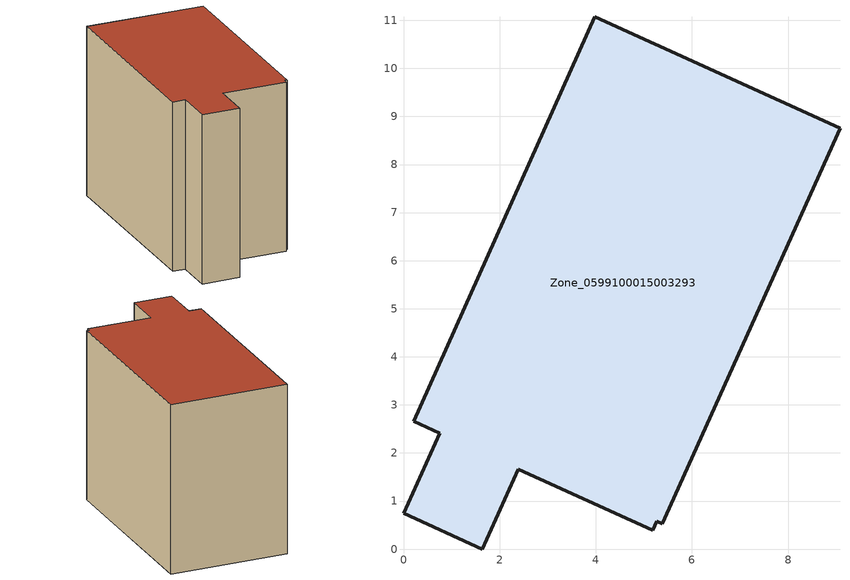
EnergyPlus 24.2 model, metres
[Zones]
Zone_0599100015003293
 floor ground (C_G): 0.21,2.66 3.98,11.07 9.08,8.75 5.38,0.53 5.27,0.58 5.18,0.39 2.39,1.66 1.64,0 0,0.75 0.75,2.41 z0.73
 wall outside (C_F): 3.98,11.07 0.21,2.66 0.75,2.41 0,0.75 1.64,0 2.39,1.66 5.18,0.39 5.27,0.58 5.38,0.53 9.08,8.75 3.98,11.07 z0.73:8.84
 roof outside (C_R): 5.38,0.53 9.08,8.75 3.98,11.07 0.21,2.66 0.75,2.41 0,0.75 1.64,0 2.39,1.66 5.18,0.39 5.27,0.58 z8.84
[BUILDING]
Pand.0599100015003293: North Axis=0; Terrain=City; Loads Convergence Tolerance Value=0.04; Temperature Convergence Tolerance Value=0.4; Solar Distribution=FullExterior; Maximum Number of Warmup Days=25; Minimum Number of Warmup Days=1
[Site:Location]
Rotterdam.The.Hague.AP_ZH_NLD Design_Conditions: Latitude=51.96; Longitude=4.45; Time Zone=1; Elevation=-4.5
[SITE:GROUNDTEMPERATURE:BUILDINGSURFACE]
18, 18, 18, 18, 18, 18, 18, 18, 18, 18, 18, 18
[MATERIAL] Thermal Absorptance=0.9; Solar Absorptance=0.7; Visible Absorptance=0.7
Name | Roughness | Thickness | Conductivity | Density | Specific Heat
G.TI.1965-1974 | MediumSmooth | 0.15 | 0.882353 | 540 | 1210
F.TI.1965-1974 | Rough | 0.3 | 0.697674 | 1920 | 840
R.TI.1965-1974 | MediumRough | 0.2 | 0.232558 | 1500 | 1000
[CONSTRUCTION]
C_G: G.TI.1965-1974
C_F: F.TI.1965-1974
C_R: R.TI.1965-1974
[ZONE]
Zone_0599100015003293: Type=1; Multiplier=1; Ceiling Height=Autocalculate; Volume=Autocalculate; Floor Area=autocalculate; Part of Total Floor Area=Yes
[ZONEINFILTRATION:DESIGNFLOWRATE]
Infil_Zone_0599100015003293: Zone or ZoneList or Space or SpaceList=Zone_0599100015003293; Schedule=AlwaysOn; Design Flow Rate Calculation Method=Flow/Area; Flow Rate per Floor Area=0.003; Constant Term Coefficient=1; Temperature Term Coefficient=0; Velocity Term Coefficient=0; Velocity Squared Term Coefficient=0
[HVACTEMPLATE:ZONE:IDEALLOADSAIRSYSTEM]
Zone_0599100015003293: Maximum Heating Supply Air Temperature=50; Minimum Cooling Supply Air Temperature=13; Maximum Heating Supply Air Humidity Ratio=0.0156; Minimum Cooling Supply Air Humidity Ratio=0.0077; Heating Limit=NoLimit; Cooling Limit=NoLimit; Dehumidification Control Type=ConstantSensibleHeatRatio; Cooling Sensible Heat Ratio=0.7; Dehumidification Setpoint=60; Humidification Control Type=None; Humidification Setpoint=30; Outdoor Air Method=None; Outdoor Air Flow Rate per Person=0.00944; Outdoor Air Flow Rate per Zone Floor Area=0; Outdoor Air Flow Rate per Zone=0; Demand Controlled Ventilation Type=None; Outdoor Air Economizer Type=NoEconomizer; Heat Recovery Type=None; Sensible Heat Recovery Effectiveness=0.7; Latent Heat Recovery Effectiveness=0.65
[ZONECONTROL:THERMOSTAT]
ThermostatControl_Zone_0599100015003293: Zone or ZoneList=Zone_0599100015003293; Control Type Schedule=DualSetpointControlType; Control 1=Thermostat_Zone_0599100015003293; Temperature Difference Between Cutout And Setpoint=0
[THERMOSTATSETPOINT:DUALSETPOINT]
Thermostat_Zone_0599100015003293: Heating Setpoint Temperature Schedule=HeatingSetpoint_Zone_0599100015003293; Cooling Setpoint Temperature Schedule=CoolingSetpoint_Zone_0599100015003293
[SCHEDULE:COMPACT]
HeatingSetpoint_Zone_0599100015003293: Through: 12/31, For: AllDays, Until: 24:00, 21
CoolingSetpoint_Zone_0599100015003293: Through: 12/31, For: AllDays, Until: 24:00, 24
DualSetpointControlType: Through: 12/31, For: AllDays, Until: 24:00, 4
AlwaysOn: Through: 12/31, For: AllDays, Until: 24:00, 1
